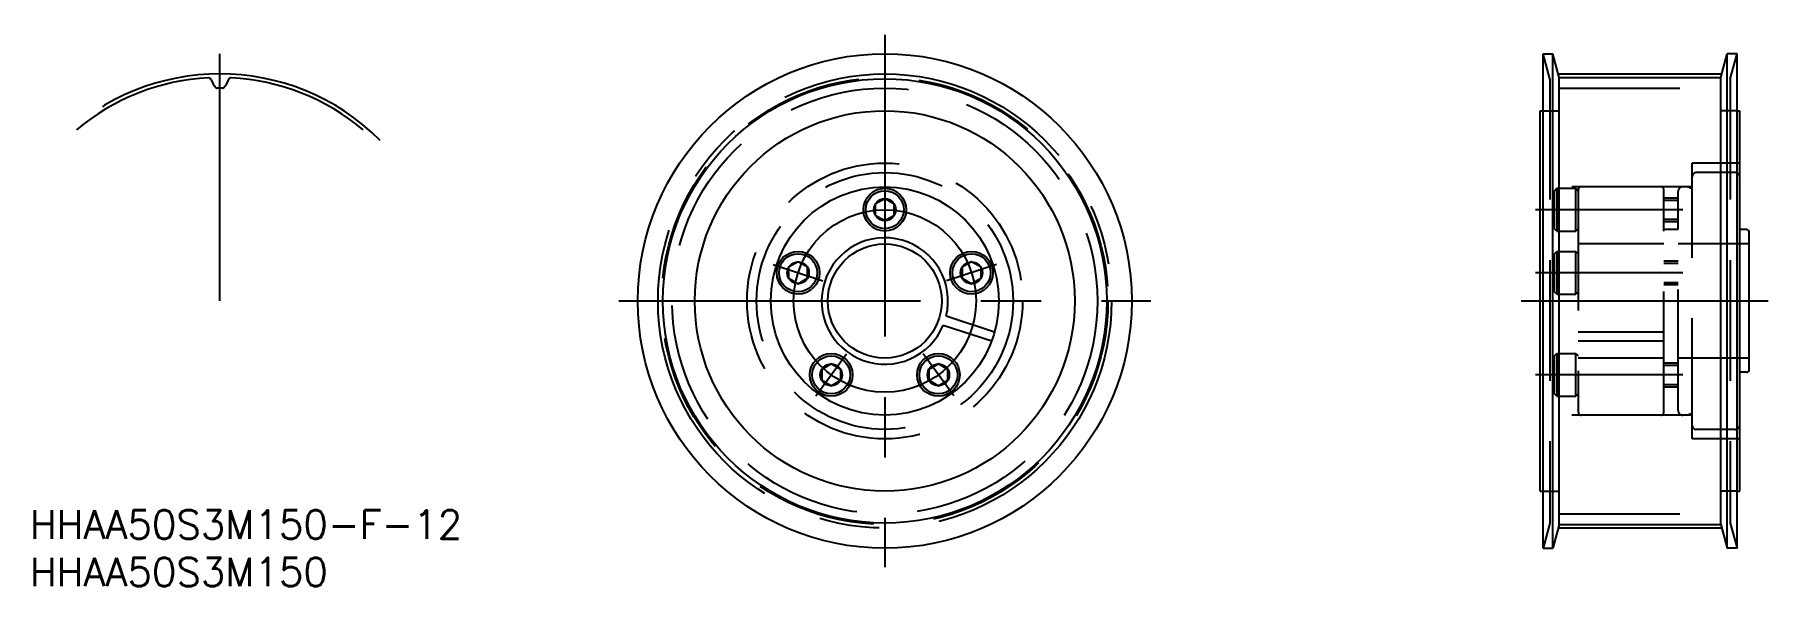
# Model space of a CAD drawing. Extents: x -89 to 93, y -30 to 28.
import ezdxf

# ---------------------------------------------------------------- set-up
doc = ezdxf.new("R2010")
doc.units = 0
doc.linetypes.add('CENTER', pattern=[50.8, 31.75, -6.35, 6.35, -6.35])
doc.linetypes.add('DASHED', pattern=[19.05, 12.7, -6.35])
doc.layers.get('0').update_dxf_attribs({"linetype": 'CONTINUOUS'})
doc.layers.add('CENTER', color=1, linetype='CENTER')
doc.styles.get("Standard").update_dxf_attribs({"font": 'txt.shx', "height": 3, "bigfont": 'bigfont.shx'})

# ---------------------------------------------------------------- blocks, each defined once
blk = doc.blocks.new('*U21')
at = {"color": 7, "linetype": 'CONTINUOUS'}
blk.add_text('HHAA50S3M150', height=3, dxfattribs=at).set_placement((-90, -30))
blk = doc.blocks.new('*U22')
at = {"color": 7, "linetype": 'CONTINUOUS'}
blk.add_text('HHAA50S3M150-F-12', height=3, dxfattribs=at).set_placement((-90, -25))

msp = doc.modelspace()

# ---------------------------------------------------------------- linework, layer by layer
at = {"color": 3, "linetype": 'DASHED'}
for p, q in [((70, 23.36), (69.29, 26)), ((89, 23.36), (89.71, 26)), ((70, 23.36), (70, -23.36)), ((71, 22.38), (88, 22.38)), ((89, 23.36), (89, -23.36)), ((69.29, 20), (71, 20)), ((89.71, 20), (88, 20)), ((85, -14.5), (85, 14.5)), ((90, 14.5), (85, 14.5)), ((89.5, 13.5), (85.4, 13.5)), ((90, -14.5), (90, 14.5)), ((85, 12), (69, 12)), ((70.5, 11.6), (70.75, 11.85)), ((70.5, 7.6), (70.5, 11.6)), ((70.75, 11.85), (72.75, 11.85)), ((70.75, 11.85), (70.75, 7.35)), ((72.75, 11.85), (73, 11.6)), ((72.75, 7.35), (72.75, 11.85)), ((73, 11.7), (73, -11.7)), ((82, -11.7), (82, 11.7)), ((83.5, -11.5), (83.5, 11.5)), ((84.39, 12), (84, 12)), ((84.69, 11.92), (84.39, 12)), ((82, 10.85), (83.5, 10.85)), ((82, 10.61), (83.5, 10.61)), ((70.75, 7.35), (70.5, 7.6)), ((70.75, 7.35), (72.75, 7.35)), ((73, 7.6), (72.75, 7.35)), ((82, 8.59), (83.5, 8.59)), ((82, 8.35), (83.5, 8.35)), ((82, 7.55), (83.5, 7.55)), ((82, 6), (73, 6)), ((91, 6), (83.5, 6)), ((70.5, 4.97), (70.75, 5.22)), ((70.5, 0.97), (70.5, 4.97)), ((70.75, 5.22), (72.75, 5.22)), ((70.75, 5.22), (70.75, 0.72)), ((72.75, 5.22), (73, 4.97)), ((72.75, 0.72), (72.75, 5.22)), ((82, 4.22), (83.5, 4.22)), ((82, 3.97), (83.5, 3.97)), ((82, 1.96), (83.5, 1.96)), ((70.75, 0.72), (70.5, 0.97)), ((70.75, 0.72), (72.75, 0.72)), ((73, 0.97), (72.75, 0.72)), ((82, 1.72), (83.5, 1.72)), ((73, -3.23), (82, -3.23)), ((73, -4.18), (82, -4.18)), ((70.5, -5.77), (70.75, -5.52)), ((70.5, -9.77), (70.5, -5.77)), ((70.75, -5.52), (72.75, -5.52)), ((70.75, -5.52), (70.75, -10.02)), ((72.75, -5.52), (73, -5.77)), ((72.75, -10.02), (72.75, -5.52)), ((82, -6), (73, -6)), ((82, -6.52), (83.5, -6.52)), ((82, -6.76), (83.5, -6.76)), ((91, -6), (83.5, -6)), ((82, -8.77), (83.5, -8.77)), ((82, -9.02), (83.5, -9.02)), ((70.75, -10.02), (70.5, -9.77)), ((70.75, -10.02), (72.75, -10.02)), ((73, -9.77), (72.75, -10.02)), ((85, -12), (69, -12)), ((84.39, -12), (84, -12)), ((84.69, -11.92), (84.39, -12)), ((90, -14.5), (85, -14.5)), ((89.5, -13.5), (85.4, -13.5)), ((69.29, -20), (71, -20)), ((89.71, -20), (88, -20)), ((70, -23.36), (69.29, -26)), ((71, -22.38), (88, -22.38)), ((89, -23.36), (89.71, -26))]:
    msp.add_line(p, q, dxfattribs=at)
at = {"color": 7, "linetype": 'CONTINUOUS'}
for p, q in [((69.29, 26), (70.33, 26)), ((69.29, -26), (69.29, 26)), ((71, 23.49), (70.33, 26)), ((70.33, -26), (70.33, 26)), ((88, 23.49), (88.67, 26)), ((89.71, 26), (88.67, 26)), ((88.67, -26), (88.67, 26)), ((89.71, -26), (89.71, 26)), ((71, 23.49), (88, 23.49)), ((71, -23.49), (71, 23.49)), ((88, -23.49), (88, 23.49)), ((69, -20), (69, 20)), ((69, 20), (69.29, 20)), ((89.71, 20), (90, 20)), ((90, -20), (90, 20)), ((0, 10.75), (-1, 10.18)), ((-1, 10.18), (-1, 9.02)), ((1, 10.18), (0, 10.75)), ((1, 9.02), (1, 10.18)), ((-1, 9.02), (0, 8.45)), ((0, 8.45), (1, 9.02)), ((90.7, 7.5), (90, 7.5)), ((91, -7.2), (91, 7.2)), ((-9.13, 4.12), (-10.13, 3.54)), ((-8.13, 3.54), (-9.13, 4.12)), ((9.13, 4.12), (8.13, 3.54)), ((10.13, 3.54), (9.13, 4.12)), ((-10.13, 3.54), (-10.13, 2.39)), ((-10.13, 2.39), (-9.13, 1.81)), ((-9.13, 1.81), (-8.13, 2.39)), ((-8.13, 2.39), (-8.13, 3.54)), ((8.13, 3.54), (8.13, 2.39)), ((8.13, 2.39), (9.13, 1.81)), ((9.13, 1.81), (10.13, 2.39)), ((10.13, 2.39), (10.13, 3.54)), ((6.46, -1.57), (11.56, -3.23)), ((6.15, -2.53), (11.25, -4.18)), ((-5.64, -6.61), (-6.64, -7.19)), ((-6.64, -7.19), (-6.64, -8.34)), ((-4.64, -7.19), (-5.64, -6.61)), ((-4.64, -8.34), (-4.64, -7.19)), ((5.64, -6.61), (4.64, -7.19)), ((4.64, -7.19), (4.64, -8.34)), ((6.64, -7.19), (5.64, -6.61)), ((6.64, -8.34), (6.64, -7.19)), ((-6.64, -8.34), (-5.64, -8.92)), ((-5.64, -8.92), (-4.64, -8.34)), ((4.64, -8.34), (5.64, -8.92)), ((5.64, -8.92), (6.64, -8.34)), ((90.7, -7.5), (90, -7.5)), ((69, -20), (69.29, -20)), ((89.71, -20), (90, -20)), ((71, -23.49), (70.33, -26)), ((71, -23.49), (88, -23.49)), ((88, -23.49), (88.67, -26)), ((69.29, -26), (70.33, -26)), ((89.71, -26), (88.67, -26))]:
    msp.add_line(p, q, dxfattribs=at)
for centre, radius in [((0, 0), 26), ((0, 0), 23.36), ((0, 0), 20), ((0, 0), 12), ((0, 9.6), 2.25), ((0, 9.6), 2), ((0, 9.6), 1.15), ((0, 0), 6), ((-9.13, 2.97), 2.25), ((-9.13, 2.97), 2), ((-9.13, 2.97), 1.15), ((9.13, 2.97), 2.25), ((9.13, 2.97), 2), ((9.13, 2.97), 1.15), ((-5.64, -7.77), 2.25), ((-5.64, -7.77), 2), ((-5.64, -7.77), 1.15), ((5.64, -7.77), 2.25), ((5.64, -7.77), 2), ((5.64, -7.77), 1.15)]:
    msp.add_circle(centre, radius, dxfattribs=at)
at = {"color": 3, "linetype": 'DASHED'}
for radius in [23.49, 22.38, 14.5, 13.5]:
    msp.add_circle((0, 0), radius, dxfattribs=at)
at = {"color": 7, "linetype": 'CONTINUOUS'}
for centre, radius, start, end in [((-70, 0), 23.49, 92.9084, 130), ((-71.18, 23.18), 0.28, 17.3108, 92.9084), ((-69.02, 23.86), 1.98, 197.3108, 226.4564), ((-70.28, 22.53), 0.15, 226.4564, 270.7177), ((-70, 0), 22.38, 90, 90.7177), ((-70, 0), 22.38, 89.2823, 90), ((-69.72, 22.53), 0.15, 269.2823, 313.5436), ((-70.97, 23.86), 1.98, 313.5436, 342.6892), ((-68.82, 23.18), 0.28, 87.0916, 162.6892), ((-70, 0), 23.49, 50, 87.0916), ((90.7, 7.2), 0.3, 360, 90), ((0, 0), 6.65, 346.308, 337.6839), ((90.7, -7.2), 0.3, 270, 0)]:
    msp.add_arc(centre, radius, start, end, dxfattribs=at)
at = {"color": 3, "linetype": 'DASHED'}
for centre, radius, start, end in [((85.4, 13.1), 0.4, 90, 180), ((89.5, 13), 0.5, 0, 90), ((73.3, 11.7), 0.3, 90, 180), ((81.7, 11.7), 0.3, 0, 90), ((84, 11.5), 0.5, 90, 180), ((84.77, 12.23), 0.32, 255, 315.7191), ((73.3, -11.7), 0.3, 180, 270), ((81.7, -11.7), 0.3, 270, 0), ((84, -11.5), 0.5, 180, 270), ((84.77, -12.23), 0.32, 44.2809, 105), ((85.4, -13.1), 0.4, 180, 270), ((89.5, -13), 0.5, 270, 0)]:
    msp.add_arc(centre, radius, start, end, dxfattribs=at)
at = {"layer": 'CENTER', "color": 1, "linetype": 'CENTER'}
for p, q in [((0, 28), (0, -28)), ((-70, 0), (-70, 26)), ((71, 23.87), (88, 23.87)), ((84, 9.6), (68.5, 9.6)), ((-11.75, 3.82), (-6.51, 2.12)), ((11.75, 3.82), (6.51, 2.12)), ((84, 2.97), (68.5, 2.97)), ((-28, 0), (28, 0)), ((67, 0), (93, 0)), ((-7.26, -9.99), (-4.03, -5.54)), ((7.26, -9.99), (4.03, -5.54)), ((84, -7.77), (68.5, -7.77)), ((71, -23.87), (88, -23.87))]:
    msp.add_line(p, q, dxfattribs=at)
msp.add_circle((0, 0), 23.87, dxfattribs=at)
at = {"layer": 'CENTER', "color": 1, "linetype": 'CONTINUOUS'}
msp.add_circle((0, 0), 9.6, dxfattribs=at)
at = {"layer": 'CENTER', "color": 1, "linetype": 'CENTER'}
msp.add_arc((-70, 0), 23.88, 45, 135, dxfattribs=at)

# ---------------------------------------------------------------- block references
at = {"color": 7, "linetype": 'CONTINUOUS'}
for name in ['*U22', '*U21']:
    msp.add_blockref(name, (0, 0), dxfattribs=at)

doc.saveas('drawing.dxf')
